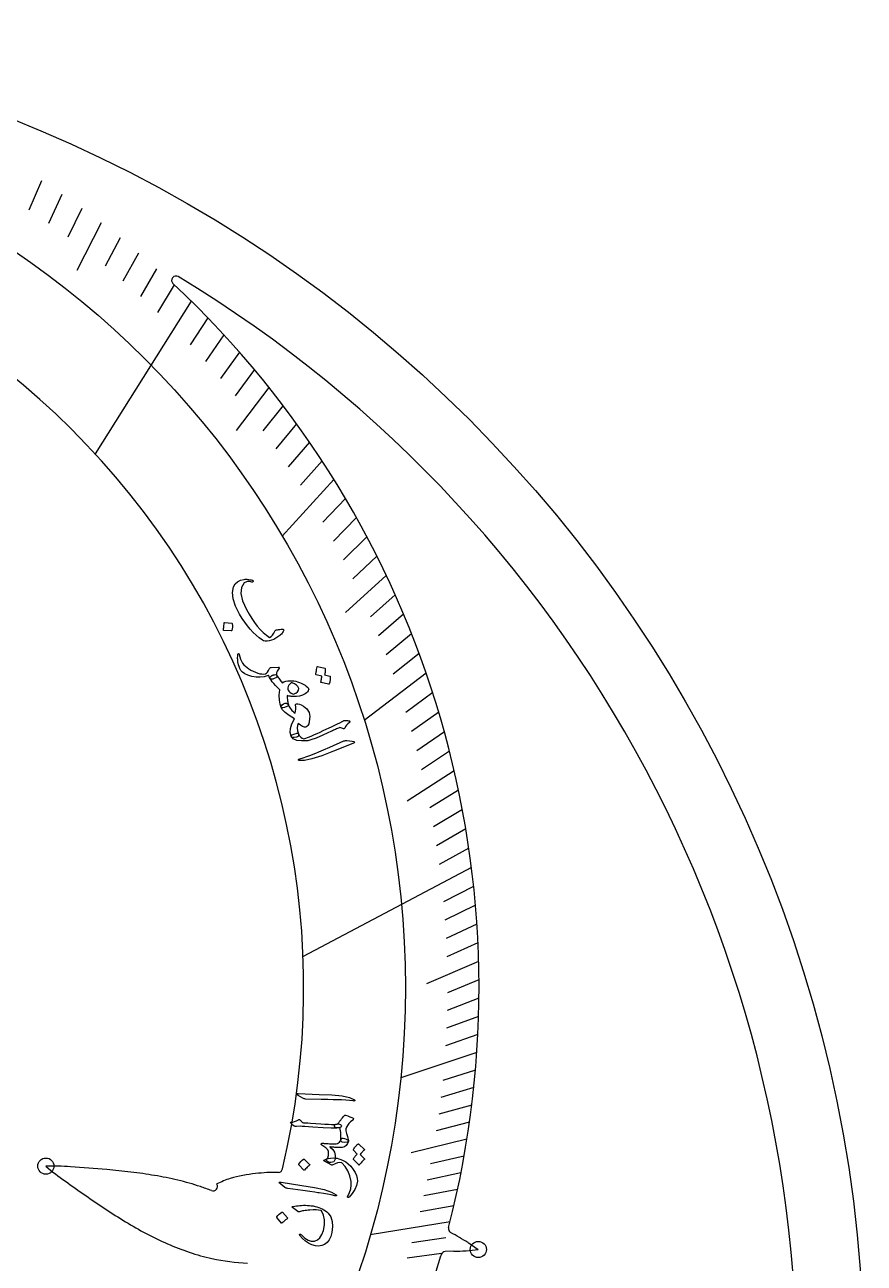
# Model space of a CAD drawing. Header units: millimetres. Extents: x -76 to 76, y -76 to 76.
# Drawn here: x 28.9 to 76.5, y 6.2 to 76.5 of the extents above; entities that cross this region are included whole.
import ezdxf

# ---------------------------------------------------------------- set-up
doc = ezdxf.new("R2010")
doc.units = ezdxf.units.MM
for name, color, linetype in [('CUT_INNER', 6, 'Continuous'), ('CUT_OUTER', 1, 'Continuous'), ('ENGRAVE', 7, 'Continuous'), ('ENGRAVE_FINE', 8, 'Continuous'), ('TEXT', 5, 'Continuous')]:
    doc.layers.add(name, color=color, linetype=linetype)

msp = doc.modelspace()

# ---------------------------------------------------------------- linework, layer by layer
at = {"layer": 'CUT_INNER'}
for points in [[(39.769, 10.704), (39.764, 10.711), (39.76, 10.717)], [(54.017, 7.391), (54.596, 7.004), (54.6, 7)], [(52.496, 6.707), (52.478, 6.643)], [(53.204, 6.902), (52.729, 6.889)]]:
    msp.add_lwpolyline(points, dxfattribs=at)
for centre, radius, start, end in [((0, 21.861), 44.694, 346.68777, 87.70522), ((0, 0), 72.675, 291.79733, 58.86626), ((37.447, 61.993), 0.25, 58.88672, 226.93359), ((0.001, 21.86), 54.639, 345.56827, 46.98357), ((30.435, 0.082), 11.654, 84.94568, 91.82954), ((37.742, 20.501), 11.657, 228.79955, 235.675), ((25.774, -75.921), 87.796, 84.93526, 86.28553), ((29.553, -33.385), 45.093, 83.20549, 84.94667), ((31.557, -16.604), 28.192, 80.45266, 83.21364), ((42.996, 1.876), 9.485, 96.22378, 105.10526), ((43.212, 0.491), 10.885, 89.76926, 96.56366), ((43.25, 11.626), 0.25, 271.31579, 346.81641), ((88.677, 91.167), 98.763, 234.38863, 235.19067), ((32.897, -8.633), 20.109, 76.62019, 80.45275), ((33.891, -4.447), 15.807, 71.77479, 76.61172), ((16.971, -51.667), 65.963, 70.06245, 70.64313), ((39.555, 10.575), 0.25, 248.71369, 31.11764), ((43.337, 3.144), 8.376, 109.61887, 115.28015), ((66.982, 59.87), 60.683, 235.14058, 236.43638), ((52.787, 38.459), 34.993, 236.42236, 238.65522), ((46.813, 28.648), 23.506, 238.65125, 241.94332), ((44.057, 23.481), 17.65, 241.9473, 246.29063), ((53.157, 8.18), 0.25, 165.42516, 240.21461), ((27.322, -37.4), 52.143, 59.20611, 60.45621), ((42.775, 20.569), 14.469, 246.3036, 251.5736), ((0, 21.86), 54.639, 271.85753, 343.82911), ((42.247, 18.999), 12.813, 251.59392, 257.5612), ((42.078, 18.241), 12.036, 257.57167, 267.29932), ((52.737, 6.639), 0.25, 91.66039, 164.00391), ((53.088, 18.568), 11.666, 270.57241, 277.44925)]:
    msp.add_arc(centre, radius, start, end, dxfattribs=at)
at = {"layer": 'CUT_OUTER'}
msp.add_circle((0, 0), 76.5, dxfattribs=at)
at = {"layer": 'ENGRAVE'}
for points in [[(38.313, 60.817), (32.858, 52.158)], [(46.413, 50.693), (43.474, 47.483)], [(51.641, 39.713), (48.133, 37.015)], [(54.212, 28.685), (44.66, 23.631)], [(54.516, 18.185), (50.203, 16.746)], [(52.997, 8.564), (48.474, 7.833)]]:
    msp.add_lwpolyline(points, dxfattribs=at)
for centre, radius in [((0, 21.86), 50.463), ((30.063, 11.73), 0.459), ((54.601, 7), 0.459)]:
    msp.add_circle(centre, radius, dxfattribs=at)
at = {"layer": 'ENGRAVE_FINE'}
for points in [[(29.821, 67.645), (29.089, 65.984)], [(30.973, 66.873), (30.209, 65.225)], [(32.1, 66.076), (31.305, 64.44)], [(33.202, 65.255), (31.825, 62.549)], [(34.278, 64.41), (33.421, 62.8)], [(35.328, 63.543), (34.44, 61.947)], [(36.35, 62.655), (35.432, 61.073)], [(37.345, 61.745), (36.398, 60.179)], [(39.252, 59.87), (38.245, 58.335)], [(40.163, 58.906), (39.127, 57.387)], [(41.046, 57.926), (39.981, 56.423)], [(41.9, 56.931), (40.806, 55.445)], [(42.724, 55.921), (40.854, 53.472)], [(43.52, 54.898), (42.371, 53.448)], [(44.287, 53.862), (43.11, 52.431)], [(45.025, 52.816), (43.821, 51.404)], [(45.733, 51.759), (44.503, 50.366)], [(47.063, 49.618), (45.78, 48.266)], [(47.685, 48.536), (46.376, 47.204)], [(48.278, 47.448), (46.944, 46.137)], [(48.842, 46.353), (47.483, 45.064)], [(49.378, 45.254), (47.07, 43.139)], [(49.886, 44.151), (48.479, 42.905)], [(50.366, 43.044), (48.935, 41.821)], [(50.818, 41.935), (49.364, 40.735)], [(51.243, 40.825), (49.766, 39.648)], [(52.012, 38.601), (50.491, 37.472)], [(52.357, 37.489), (50.815, 36.385)], [(52.675, 36.379), (51.112, 35.299)], [(52.969, 35.27), (51.385, 34.215)], [(53.236, 34.163), (50.56, 32.446)], [(53.48, 33.06), (51.857, 32.056)], [(53.698, 31.959), (52.056, 30.982)], [(53.893, 30.863), (52.233, 29.913)], [(54.064, 29.772), (52.386, 28.848)], [(54.337, 27.604), (52.624, 26.734)], [(54.44, 26.529), (52.711, 25.686)], [(54.521, 25.46), (52.776, 24.645)], [(54.581, 24.397), (52.821, 23.611)], [(54.62, 23.342), (51.656, 22.076)], [(54.638, 22.295), (52.849, 21.564)], [(54.636, 21.255), (52.833, 20.553)], [(54.615, 20.223), (52.799, 19.55)], [(54.575, 19.2), (52.746, 18.556)], [(54.439, 17.179), (52.587, 16.595)], [(54.344, 16.183), (52.481, 15.628)], [(54.232, 15.195), (52.358, 14.671)], [(54.102, 14.218), (52.219, 13.723)], [(53.957, 13.25), (50.796, 12.474)], [(53.795, 12.293), (51.894, 11.858)], [(53.618, 11.345), (51.709, 10.941)], [(53.426, 10.408), (51.509, 10.034)], [(53.219, 9.481), (51.295, 9.138)], [(52.762, 7.659), (50.827, 7.378)], [(52.513, 6.764), (50.572, 6.514)]]:
    msp.add_lwpolyline(points, dxfattribs=at)
at = {"layer": 'TEXT'}
for points in [[(43.549, 42.109), (43.526, 42.062), (43.498, 42.016), (43.465, 41.971), (43.427, 41.926), (43.384, 41.882), (43.337, 41.84), (43.285, 41.798), (43.229, 41.757), (43.112, 41.684), (42.991, 41.624), (42.866, 41.576), (42.736, 41.541), (42.614, 41.522), (42.509, 41.521), (42.421, 41.538), (42.349, 41.573), (42.171, 41.706), (41.998, 41.854), (41.829, 42.017), (41.664, 42.194), (41.505, 42.386), (41.35, 42.592), (41.201, 42.814), (41.056, 43.052), (40.82, 43.514), (40.683, 43.925), (40.648, 44.287), (40.715, 44.601), (40.811, 44.768), (40.943, 44.896), (41.113, 44.982), (41.32, 45.027), (41.369, 45.03), (41.42, 45.031), (41.473, 45.029), (41.529, 45.025), (41.587, 45.017), (41.648, 45.008), (41.711, 44.996), (41.776, 44.981), (41.795, 44.975), (41.811, 44.965), (41.821, 44.953), (41.828, 44.937), (41.829, 44.925), (41.827, 44.913), (41.821, 44.901), (41.81, 44.889), (41.799, 44.879), (41.787, 44.874), (41.773, 44.873), (41.757, 44.876), (41.694, 44.889), (41.631, 44.897), (41.569, 44.9), (41.508, 44.899), (41.453, 44.891), (41.404, 44.876), (41.361, 44.854), (41.324, 44.824), (41.158, 44.561), (41.126, 44.222), (41.224, 43.808), (41.451, 43.314), (41.597, 43.055), (41.748, 42.812), (41.903, 42.588), (42.063, 42.38), (42.228, 42.19), (42.399, 42.017), (42.576, 41.861), (42.758, 41.721), (42.84, 41.781), (42.921, 41.868), (43, 41.983), (43.078, 42.127), (43.089, 42.135), (43.11, 42.144), (43.143, 42.155), (43.187, 42.167), (43.192, 42.167), (43.196, 42.167), (43.2, 42.168), (43.202, 42.169), (43.264, 42.181), (43.337, 42.189), (43.418, 42.193), (43.509, 42.194), (43.539, 42.189), (43.556, 42.174), (43.559, 42.147), (43.549, 42.109)], [(40.617, 42.537), (40.625, 42.534), (40.632, 42.529), (40.638, 42.52), (40.642, 42.508), (40.649, 42.41), (40.646, 42.313), (40.633, 42.218), (40.61, 42.123), (40.605, 42.112), (40.597, 42.105), (40.589, 42.101), (40.578, 42.101), (40.154, 42.131), (40.142, 42.134), (40.136, 42.142), (40.134, 42.156), (40.137, 42.174), (40.14, 42.19), (40.144, 42.215), (40.148, 42.248), (40.154, 42.291), (40.16, 42.343), (40.166, 42.404), (40.172, 42.476), (40.179, 42.557), (40.181, 42.569), (40.186, 42.576), (40.192, 42.58), (40.201, 42.579)], [(42.842, 40.026), (43.255, 40.039), (43.289, 40.036), (43.309, 40.027), (43.315, 40.013), (43.305, 39.993), (43.258, 39.93), (43.22, 39.872), (43.19, 39.819), (43.169, 39.77), (43.157, 39.722), (43.154, 39.674), (43.16, 39.626), (43.175, 39.577), (43.182, 39.526), (43.159, 39.478), (43.106, 39.433), (43.023, 39.392), (42.934, 39.363), (42.863, 39.357), (42.81, 39.374), (42.775, 39.413), (42.759, 39.447), (42.743, 39.483), (42.729, 39.52), (42.715, 39.557), (42.711, 39.562), (42.704, 39.566), (42.693, 39.568), (42.68, 39.568), (42.46, 39.504), (42.232, 39.475), (41.997, 39.483), (41.754, 39.524), (41.529, 39.589), (41.351, 39.667), (41.218, 39.758), (41.131, 39.863), (41.072, 39.972), (41.026, 40.075), (40.992, 40.172), (40.969, 40.263), (40.963, 40.309), (40.958, 40.36), (40.953, 40.414), (40.949, 40.473), (40.946, 40.535), (40.946, 40.601), (40.948, 40.671), (40.951, 40.744), (40.952, 40.763), (40.955, 40.778), (40.96, 40.789), (40.969, 40.798), (40.982, 40.807), (40.993, 40.812), (41.003, 40.812), (41.012, 40.808), (41.021, 40.801), (41.028, 40.793), (41.033, 40.782), (41.036, 40.768), (41.069, 40.623), (41.111, 40.493), (41.164, 40.378), (41.227, 40.277), (41.303, 40.184), (41.389, 40.097), (41.483, 40.017), (41.587, 39.944), (41.699, 39.876), (41.82, 39.814), (41.95, 39.758), (42.089, 39.707), (42.209, 39.675), (42.323, 39.657), (42.43, 39.653), (42.53, 39.664), (42.589, 39.698), (42.647, 39.76), (42.703, 39.85), (42.757, 39.969), (42.77, 39.991), (42.788, 40.008), (42.813, 40.02), (42.842, 40.026)], [(46.18, 39.533), (46.188, 39.529), (46.194, 39.523), (46.199, 39.512), (46.203, 39.499), (46.204, 39.446), (46.203, 39.394), (46.199, 39.343), (46.194, 39.293), (46.185, 39.243), (46.175, 39.194), (46.161, 39.144), (46.145, 39.094), (46.138, 39.084), (46.13, 39.077), (46.119, 39.074), (46.106, 39.075), (45.679, 39.171), (45.672, 39.175), (45.669, 39.184), (45.669, 39.198), (45.672, 39.216), (45.677, 39.23), (45.682, 39.251), (45.687, 39.279), (45.694, 39.315), (45.701, 39.359), (45.709, 39.412), (45.718, 39.473), (45.727, 39.542), (45.394, 39.616), (45.383, 39.621), (45.377, 39.631), (45.376, 39.645), (45.38, 39.664), (45.384, 39.681), (45.39, 39.707), (45.397, 39.742), (45.405, 39.786), (45.414, 39.841), (45.425, 39.906), (45.436, 39.981), (45.449, 40.067), (45.452, 40.077), (45.458, 40.083), (45.465, 40.085), (45.474, 40.082), (45.891, 39.984), (45.899, 39.98), (45.905, 39.973), (45.911, 39.963), (45.915, 39.95), (45.918, 39.906), (45.919, 39.862), (45.917, 39.819), (45.913, 39.776), (45.907, 39.734), (45.898, 39.692), (45.888, 39.651), (45.877, 39.611)], [(44.969, 38.818), (44.971, 38.811), (44.973, 38.805), (44.974, 38.799), (44.975, 38.794), (44.976, 38.789), (44.976, 38.784), (44.976, 38.778), (44.975, 38.773), (44.953, 38.708), (44.914, 38.647), (44.856, 38.59), (44.781, 38.538), (44.618, 38.458), (44.452, 38.404), (44.282, 38.376), (44.107, 38.375), (44.065, 38.377), (44.023, 38.381), (43.98, 38.386), (43.936, 38.392), (43.892, 38.4), (43.848, 38.408), (43.803, 38.417), (43.758, 38.428), (43.761, 38.351), (43.764, 38.277), (43.77, 38.206), (43.777, 38.139), (43.785, 38.075), (43.797, 38.014), (43.81, 37.957), (43.825, 37.903), (43.826, 37.88), (43.81, 37.857), (43.779, 37.833), (43.732, 37.808), (43.609, 37.755), (43.516, 37.729), (43.453, 37.728), (43.419, 37.754), (43.35, 37.944), (43.313, 38.176), (43.309, 38.449), (43.335, 38.765), (43.257, 38.837), (43.175, 38.92), (43.09, 39.013), (42.999, 39.116), (42.912, 39.22), (42.845, 39.305), (42.799, 39.371), (42.773, 39.417), (42.769, 39.444), (42.779, 39.473), (42.802, 39.504), (42.839, 39.536), (42.861, 39.552), (42.884, 39.566), (42.907, 39.578), (42.932, 39.588), (42.957, 39.596), (42.982, 39.604), (43.008, 39.611), (43.034, 39.617), (43.085, 39.622), (43.125, 39.618), (43.154, 39.605), (43.174, 39.582), (43.211, 39.523), (43.249, 39.467), (43.286, 39.412), (43.324, 39.36), (43.362, 39.309), (43.4, 39.258), (43.44, 39.209), (43.479, 39.16), (43.576, 39.208), (43.683, 39.243), (43.799, 39.266), (43.925, 39.275), (44.031, 39.272), (44.137, 39.26), (44.242, 39.242), (44.347, 39.215), (44.452, 39.179), (44.558, 39.135), (44.663, 39.082), (44.769, 39.02), (44.843, 38.968), (44.901, 38.916), (44.943, 38.867), (44.969, 38.818)], [(44.414, 38.842), (44.367, 38.946), (44.288, 39.031), (44.177, 39.098), (44.033, 39.146), (43.991, 39.148), (43.948, 39.127), (43.902, 39.084), (43.855, 39.02), (43.817, 38.944), (43.797, 38.872), (43.794, 38.803), (43.809, 38.739), (43.846, 38.676), (43.906, 38.617), (43.99, 38.562), (44.098, 38.51), (44.246, 38.573), (44.348, 38.65), (44.404, 38.739), (44.414, 38.842)], [(44.394, 36.254), (44.406, 36.185), (44.39, 36.13), (44.347, 36.091), (44.278, 36.067), (44.162, 36.054), (44.074, 36.059), (44.014, 36.081), (43.982, 36.121), (43.934, 36.334), (43.95, 36.569), (44.03, 36.828), (44.173, 37.111), (43.875, 37.302), (43.65, 37.472), (43.498, 37.622), (43.419, 37.754), (43.412, 37.805), (43.43, 37.855), (43.473, 37.905), (43.54, 37.955), (43.636, 37.998), (43.717, 38.004), (43.779, 37.972), (43.825, 37.903), (43.857, 37.836), (43.893, 37.772), (43.934, 37.711), (43.978, 37.651), (44.027, 37.594), (44.08, 37.54), (44.139, 37.488), (44.202, 37.439), (44.238, 37.54), (44.256, 37.653), (44.255, 37.778), (44.236, 37.915), (44.236, 37.928), (44.243, 37.939), (44.257, 37.949), (44.277, 37.956), (44.354, 37.959), (44.448, 37.941), (44.558, 37.899), (44.684, 37.835), (44.876, 37.675), (44.995, 37.475), (45.041, 37.236), (45.013, 36.959), (44.977, 36.834), (44.931, 36.741), (44.876, 36.679), (44.812, 36.648), (44.732, 36.649), (44.633, 36.685), (44.514, 36.754), (44.377, 36.857), (44.337, 36.737), (44.327, 36.597), (44.346, 36.436), (44.394, 36.254)], [(47.028, 37.023), (47.113, 37.015), (47.181, 37.009), (47.23, 37.005), (47.262, 37.003), (47.283, 37), (47.299, 36.994), (47.311, 36.983), (47.319, 36.968), (47.322, 36.949), (47.318, 36.932), (47.307, 36.915), (47.29, 36.9), (47.204, 36.829), (47.131, 36.753), (47.069, 36.672), (47.02, 36.587), (47.004, 36.563), (46.98, 36.55), (46.95, 36.549), (46.913, 36.559), (46.738, 36.62), (46.676, 36.592), (46.616, 36.565), (46.557, 36.539), (46.499, 36.513), (46.442, 36.487), (46.386, 36.462), (46.332, 36.437), (46.278, 36.412), (45.783, 36.186), (45.392, 36.02), (45.106, 35.916), (44.925, 35.871), (44.575, 35.856), (44.301, 35.892), (44.104, 35.981), (43.982, 36.121), (43.981, 36.125), (43.979, 36.13), (43.978, 36.134), (43.976, 36.139), (43.993, 36.174), (44.047, 36.21), (44.136, 36.248), (44.262, 36.286), (44.31, 36.297), (44.348, 36.295), (44.376, 36.281), (44.394, 36.254), (44.454, 36.147), (44.527, 36.064), (44.613, 36.007), (44.711, 35.974), (44.806, 36.009), (44.913, 36.05), (45.032, 36.099), (45.163, 36.155), (45.306, 36.219), (45.461, 36.288), (45.626, 36.365), (45.803, 36.448), (45.977, 36.528), (46.133, 36.601), (46.271, 36.666), (46.391, 36.724), (46.494, 36.774), (46.58, 36.815), (46.648, 36.846), (46.698, 36.87), (46.944, 37.002), (46.969, 37.011), (46.992, 37.018), (47.011, 37.022), (47.028, 37.023)], [(47.443, 35.842), (47.542, 35.82), (47.583, 35.792), (47.566, 35.756), (47.491, 35.713), (46.391, 35.274), (45.714, 35.009), (45.162, 34.836), (44.737, 34.751), (44.437, 34.754), (44.41, 34.762), (44.394, 34.772), (44.389, 34.783), (44.395, 34.795), (44.406, 34.807), (44.422, 34.818), (44.443, 34.828), (44.468, 34.837), (44.668, 34.895), (44.878, 34.966), (45.097, 35.05), (45.325, 35.147), (45.385, 35.171), (45.546, 35.238), (45.809, 35.349), (46.173, 35.503), (46.977, 35.855), (47.021, 35.871), (47.062, 35.881), (47.102, 35.885), (47.14, 35.883)], [(44.381, 15.729), (44.298, 15.785), (44.272, 15.824), (44.302, 15.847), (44.388, 15.853), (45.571, 15.802), (46.296, 15.771), (46.871, 15.711), (47.295, 15.618), (47.568, 15.492), (47.589, 15.473), (47.6, 15.457), (47.6, 15.444), (47.59, 15.435), (47.574, 15.428), (47.555, 15.425), (47.533, 15.424), (47.506, 15.426), (47.299, 15.454), (47.079, 15.474), (46.845, 15.487), (46.597, 15.491), (46.532, 15.494), (46.357, 15.499), (46.072, 15.506), (45.678, 15.517), (44.801, 15.536), (44.755, 15.54), (44.712, 15.549), (44.675, 15.561), (44.641, 15.577)], [(45.084, 14.167), (45.388, 14.145), (45.658, 14.127), (45.895, 14.114), (46.098, 14.105), (46.268, 14.1), (46.404, 14.099), (46.505, 14.101), (46.572, 14.108), (46.66, 14.12), (46.729, 14.114), (46.781, 14.09), (46.816, 14.048), (46.831, 14.001), (46.825, 13.962), (46.797, 13.931), (46.748, 13.907), (46.573, 13.882), (46.258, 13.877), (45.806, 13.895), (45.215, 13.935), (44.961, 13.957), (44.759, 13.974), (44.607, 13.984), (44.506, 13.989), (44.279, 13.978), (44.239, 13.978), (44.204, 13.983), (44.174, 13.992), (44.147, 14.006), (44.086, 14.057), (44.039, 14.096), (44.005, 14.124), (43.986, 14.141), (43.958, 14.174), (43.95, 14.198), (43.963, 14.215), (43.995, 14.223), (44.084, 14.233), (44.179, 14.259), (44.282, 14.303), (44.39, 14.364), (44.411, 14.375), (44.432, 14.378), (44.45, 14.373), (44.468, 14.361), (44.488, 14.341), (44.507, 14.323), (44.525, 14.306), (44.541, 14.29), (44.556, 14.275), (44.57, 14.261), (44.582, 14.248), (44.593, 14.236), (44.612, 14.219), (44.632, 14.206), (44.652, 14.198), (44.674, 14.194), (44.721, 14.192), (44.805, 14.187), (44.926, 14.178), (45.084, 14.167)], [(46.438, 13.975), (46.442, 14.031), (46.464, 14.073), (46.502, 14.099), (46.558, 14.111), (46.585, 14.116), (46.614, 14.13), (46.643, 14.152), (46.673, 14.184), (46.689, 14.205), (46.707, 14.228), (46.727, 14.253), (46.749, 14.28), (46.772, 14.309), (46.796, 14.341), (46.821, 14.375), (46.846, 14.411), (46.893, 14.479), (46.932, 14.533), (46.963, 14.571), (46.987, 14.595), (47.006, 14.611), (47.026, 14.62), (47.045, 14.622), (47.063, 14.618), (47.202, 14.576), (47.321, 14.535), (47.419, 14.495), (47.496, 14.457), (47.505, 14.449), (47.511, 14.437), (47.513, 14.422), (47.512, 14.405), (47.508, 14.383), (47.502, 14.365), (47.496, 14.352), (47.488, 14.344), (47.357, 14.239), (47.252, 14.139), (47.171, 14.042), (47.116, 13.948), (47.091, 13.849), (47.093, 13.725), (47.122, 13.576), (47.178, 13.402), (47.205, 13.318), (47.223, 13.246), (47.23, 13.186), (47.228, 13.139), (47.22, 13.118), (47.205, 13.101), (47.183, 13.089), (47.154, 13.083), (46.992, 13.073), (46.88, 13.092), (46.816, 13.14), (46.802, 13.218), (46.807, 13.297), (46.809, 13.378), (46.808, 13.462), (46.803, 13.548), (46.794, 13.637), (46.782, 13.727), (46.765, 13.819), (46.744, 13.913), (46.612, 13.906), (46.516, 13.915), (46.458, 13.938), (46.438, 13.975)], [(45.686, 12.989), (45.698, 13.008), (45.717, 13.021), (45.741, 13.027), (45.772, 13.026), (45.792, 13.024), (45.822, 13.023), (45.859, 13.02), (45.904, 13.017), (45.958, 13.013), (46.019, 13.009), (46.087, 13.004), (46.163, 12.999), (46.309, 12.991), (46.431, 12.992), (46.531, 13.002), (46.608, 13.022), (46.672, 13.052), (46.725, 13.095), (46.769, 13.15), (46.802, 13.218), (46.836, 13.28), (46.881, 13.316), (46.937, 13.324), (47.004, 13.305), (47.106, 13.256), (47.178, 13.213), (47.219, 13.176), (47.229, 13.144), (47.185, 13.006), (47.11, 12.901), (47.004, 12.829), (46.868, 12.789), (46.826, 12.785), (46.782, 12.782), (46.736, 12.779), (46.687, 12.777), (46.635, 12.777), (46.58, 12.779), (46.522, 12.783), (46.461, 12.789), (46.402, 12.796), (46.349, 12.802), (46.303, 12.807), (46.264, 12.811), (46.232, 12.814), (46.207, 12.816), (46.191, 12.818), (46.182, 12.819), (46.178, 12.82), (46.176, 12.819), (46.174, 12.818), (46.174, 12.816), (46.176, 12.813), (46.18, 12.809), (46.185, 12.804), (46.193, 12.798), (46.344, 12.669), (46.442, 12.513), (46.485, 12.332), (46.474, 12.125), (46.446, 12.042), (46.398, 11.982), (46.33, 11.947), (46.242, 11.937), (46.166, 11.944), (46.103, 11.959), (46.053, 11.983), (46.017, 12.014), (45.995, 12.049), (45.986, 12.08), (45.99, 12.108), (46.008, 12.134), (46.03, 12.155), (46.046, 12.174), (46.057, 12.191), (46.063, 12.206), (46.096, 12.341), (46.106, 12.461), (46.093, 12.565), (46.056, 12.653), (46.015, 12.709), (45.945, 12.772), (45.845, 12.842), (45.717, 12.92), (45.696, 12.933), (45.684, 12.949), (45.681, 12.968), (45.686, 12.989)], [(47.519, 12.633), (47.514, 12.64), (47.512, 12.649), (47.513, 12.661), (47.517, 12.674), (47.544, 12.718), (47.572, 12.761), (47.601, 12.802), (47.632, 12.841), (47.665, 12.878), (47.7, 12.914), (47.737, 12.949), (47.776, 12.982), (47.787, 12.988), (47.798, 12.99), (47.809, 12.987), (47.82, 12.979), (48.135, 12.677), (48.138, 12.669), (48.136, 12.66), (48.129, 12.648), (48.117, 12.634), (48.106, 12.625), (48.091, 12.61), (48.071, 12.589), (48.047, 12.561), (48.017, 12.527), (47.982, 12.487), (47.943, 12.44), (47.897, 12.387), (48.138, 12.145), (48.145, 12.135), (48.145, 12.123), (48.138, 12.111), (48.124, 12.097), (48.111, 12.085), (48.093, 12.066), (48.068, 12.04), (48.037, 12.007), (47.999, 11.967), (47.954, 11.918), (47.903, 11.861), (47.846, 11.797), (47.837, 11.791), (47.829, 11.789), (47.822, 11.791), (47.816, 11.798), (47.522, 12.108), (47.517, 12.115), (47.515, 12.124), (47.516, 12.135), (47.52, 12.149), (47.541, 12.187), (47.564, 12.223), (47.589, 12.258), (47.615, 12.291), (47.644, 12.323), (47.673, 12.353), (47.703, 12.382), (47.735, 12.409)], [(44.414, 11.806), (44.41, 11.813), (44.408, 11.822), (44.409, 11.832), (44.413, 11.844), (44.47, 11.924), (44.534, 11.997), (44.605, 12.064), (44.682, 12.123), (44.693, 12.128), (44.703, 12.13), (44.712, 12.127), (44.721, 12.12), (45.031, 11.826), (45.037, 11.816), (45.037, 11.805), (45.03, 11.793), (45.016, 11.781), (45.003, 11.77), (44.985, 11.753), (44.96, 11.729), (44.928, 11.699), (44.89, 11.662), (44.846, 11.618), (44.794, 11.566), (44.736, 11.507), (44.727, 11.499), (44.719, 11.497), (44.712, 11.498), (44.706, 11.504)], [(47.267, 9.976), (47.254, 9.964), (47.241, 9.955), (47.228, 9.95), (47.216, 9.948), (47.206, 9.95), (47.197, 9.954), (47.189, 9.962), (47.182, 9.972), (47.178, 9.982), (47.179, 9.993), (47.182, 10.007), (47.189, 10.021), (47.294, 10.235), (47.361, 10.444), (47.391, 10.649), (47.384, 10.848), (47.316, 11.17), (47.204, 11.454), (47.051, 11.7), (46.856, 11.91), (46.852, 11.913), (46.849, 11.916), (46.846, 11.918), (46.844, 11.92), (46.842, 11.922), (46.839, 11.923), (46.837, 11.924), (46.835, 11.924), (46.737, 11.929), (46.617, 11.907), (46.475, 11.858), (46.312, 11.783), (46.303, 11.781), (46.294, 11.781), (46.288, 11.782), (46.283, 11.784), (45.833, 12.024), (45.818, 12.043), (45.836, 12.067), (45.886, 12.095), (45.968, 12.128), (46.09, 12.165), (46.22, 12.187), (46.359, 12.194), (46.506, 12.187), (46.588, 12.175), (46.688, 12.149), (46.805, 12.108), (46.94, 12.052), (47.082, 11.974), (47.223, 11.864), (47.363, 11.72), (47.501, 11.545), (47.618, 11.361), (47.696, 11.189), (47.736, 11.03), (47.738, 10.884), (47.686, 10.638), (47.589, 10.404), (47.45, 10.184), (47.267, 9.976)], [(43.39, 10.701), (43.315, 10.766), (43.293, 10.807), (43.325, 10.826), (43.411, 10.823), (44.581, 10.637), (45.298, 10.524), (45.862, 10.398), (46.273, 10.257), (46.53, 10.101), (46.548, 10.08), (46.557, 10.063), (46.556, 10.05), (46.544, 10.042), (46.529, 10.037), (46.509, 10.036), (46.486, 10.038), (46.46, 10.043), (46.258, 10.094), (46.042, 10.139), (45.81, 10.178), (45.565, 10.211), (45.501, 10.221), (45.328, 10.246), (45.045, 10.286), (44.654, 10.342), (43.785, 10.461), (43.74, 10.471), (43.699, 10.484), (43.663, 10.5), (43.632, 10.52)], [(44.097, 9.442), (44.186, 9.458), (44.278, 9.472), (44.373, 9.484), (44.472, 9.494), (44.574, 9.501), (44.679, 9.505), (44.789, 9.505), (44.903, 9.502), (45.016, 9.495), (45.126, 9.484), (45.234, 9.468), (45.34, 9.447), (45.443, 9.42), (45.545, 9.389), (45.646, 9.352), (45.744, 9.311), (45.845, 9.258), (45.936, 9.2), (46.016, 9.136), (46.086, 9.065), (46.229, 8.85), (46.312, 8.595), (46.334, 8.301), (46.294, 7.968), (46.231, 7.737), (46.139, 7.545), (46.021, 7.394), (45.876, 7.282), (45.714, 7.216), (45.541, 7.19), (45.357, 7.205), (45.162, 7.26), (44.966, 7.352), (44.787, 7.471), (44.626, 7.615), (44.481, 7.786), (44.466, 7.81), (44.46, 7.831), (44.463, 7.848), (44.475, 7.862), (44.494, 7.873), (44.516, 7.871), (44.539, 7.856), (44.565, 7.829), (44.757, 7.644), (44.944, 7.523), (45.127, 7.466), (45.306, 7.474), (45.469, 7.541), (45.608, 7.665), (45.725, 7.847), (45.817, 8.085), (45.877, 8.389), (45.877, 8.674), (45.818, 8.941), (45.7, 9.187), (45.695, 9.193), (45.687, 9.198), (45.675, 9.203), (45.661, 9.208), (45.543, 9.234), (45.401, 9.246), (45.234, 9.247), (45.044, 9.235), (44.947, 9.226), (44.857, 9.216), (44.773, 9.206), (44.695, 9.195), (44.624, 9.184), (44.56, 9.171), (44.503, 9.157), (44.452, 9.141), (44.426, 9.135), (44.404, 9.133), (44.384, 9.137), (44.368, 9.146), (44.065, 9.379), (44.048, 9.397), (44.048, 9.414), (44.065, 9.429), (44.097, 9.442)], [(43.164, 8.82), (43.16, 8.828), (43.159, 8.836), (43.161, 8.847), (43.166, 8.858), (43.228, 8.933), (43.296, 9.001), (43.371, 9.061), (43.453, 9.115), (43.464, 9.119), (43.474, 9.119), (43.483, 9.116), (43.491, 9.108), (43.78, 8.795), (43.786, 8.785), (43.785, 8.774), (43.777, 8.763), (43.762, 8.752), (43.749, 8.742), (43.729, 8.726), (43.702, 8.705), (43.669, 8.678), (43.629, 8.644), (43.581, 8.603), (43.526, 8.556), (43.464, 8.502), (43.455, 8.495), (43.447, 8.493), (43.44, 8.495), (43.434, 8.501)]]:
    msp.add_lwpolyline(points, close=True, dxfattribs=at)

doc.saveas('drawing.dxf')
